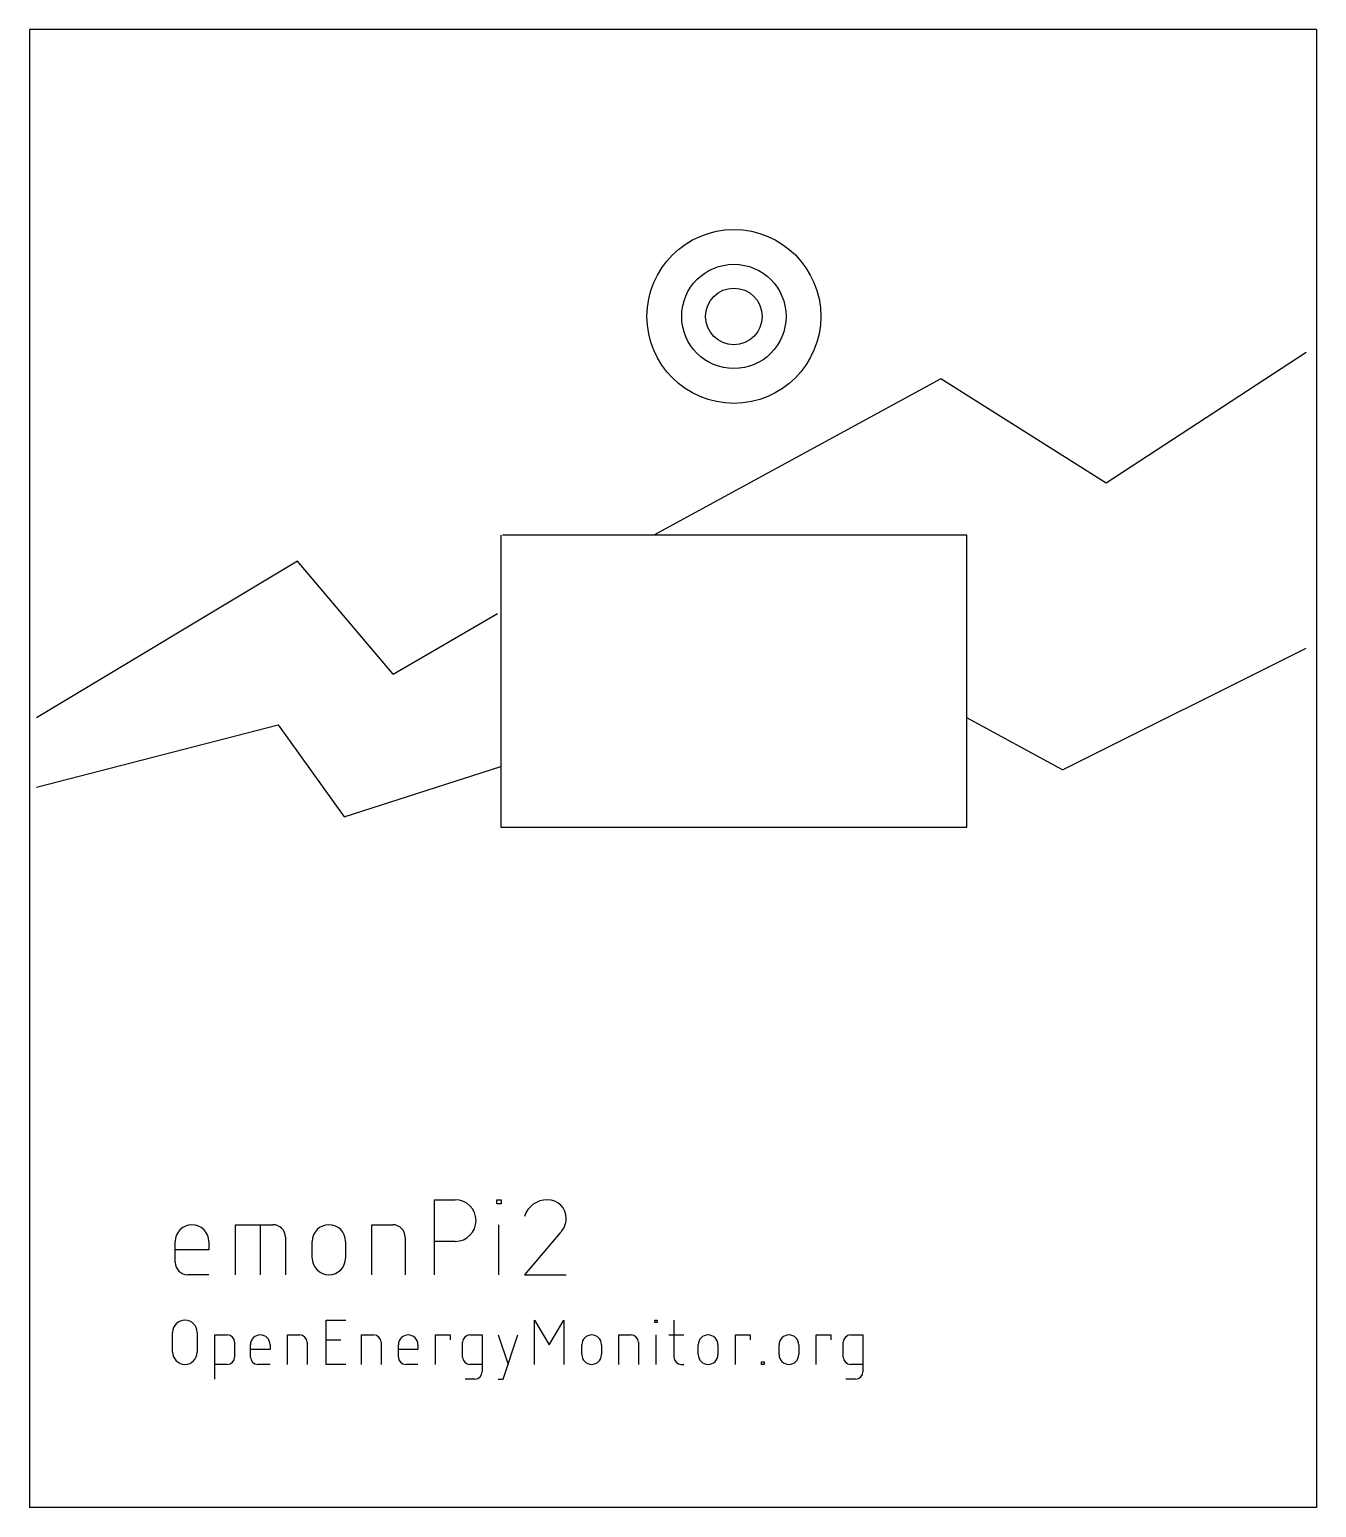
# Model space of a CAD drawing. Extents: x 0.1 to 74.1, y 0.1 to 85.1.
import ezdxf

# ---------------------------------------------------------------- set-up
doc = ezdxf.new("R2010")
doc.units = 0
doc.layers.add('20', color=31, linetype='CONTINUOUS')

msp = doc.modelspace()

# ---------------------------------------------------------------- linework, layer by layer
at = {"layer": '20'}
for p, q in [((74.1, 85.08), (0.1, 85.08)), ((0.1, 85.08), (0.1, 0.08)), ((74.1, 85.08), (74.1, 0.08)), ((73.5, 66.5), (62, 59)), ((52.5, 65), (36, 56)), ((62, 59), (52.5, 65)), ((27.2, 56), (27.2, 42.7)), ((54, 56), (27.3, 56)), ((54, 45.5), (54, 56)), ((15.5, 54.5), (0.5, 45.5)), ((21, 48), (15.5, 54.5)), ((21, 48), (27, 51.5)), ((59.5, 42.5), (73.5, 49.5)), ((0.5, 41.5), (14.4, 45.1)), ((14.4, 45.1), (18.2, 39.8)), ((54, 39.2), (54, 45.5)), ((59.5, 42.5), (54, 45.5)), ((18.2, 39.8), (27.2, 42.7)), ((27.2, 42.7), (27.2, 39.2)), ((27.2, 39.2), (54, 39.2)), ((23.3776, 13.461), (23.3776, 17.779)), ((23.3776, 17.779), (24.5771, 17.779)), ((26.9736, 17.5391), (26.9736, 17.779)), ((26.9736, 17.779), (27.2135, 17.779)), ((27.2135, 17.5391), (26.9736, 17.5391)), ((27.2135, 17.779), (27.2135, 17.5391)), ((11.9382, 13.461), (11.9382, 16.3397)), ((11.9382, 16.3397), (14.0972, 16.3397)), ((13.3776, 13.461), (13.3776, 16.3397)), ((19.784, 13.461), (19.784, 16.3397)), ((19.784, 16.3397), (20.9834, 16.3397)), ((27.0935, 13.461), (27.0935, 16.3397)), ((8.481, 14.1807), (8.481, 15.3801)), ((10.4001, 15.3801), (10.4001, 14.9003)), ((14.8169, 15.62), (14.8169, 13.461)), ((16.355, 14.4206), (16.355, 15.3801)), ((18.2741, 15.3801), (18.2741, 14.4206)), ((21.7031, 15.62), (21.7031, 13.461)), ((24.5771, 15.3801), (23.3776, 15.3801)), ((30.6002, 15.8599), (28.5611, 13.461)), ((10.4001, 14.9003), (8.481, 14.9003)), ((10.4001, 13.461), (9.2007, 13.461)), ((28.5611, 13.461), (30.96, 13.461)), ((17.1533, 8.3086), (17.1533, 10.8514)), ((17.1533, 10.8514), (18.2835, 10.8514)), ((29.1348, 8.3086), (29.1348, 10.8514)), ((29.1348, 10.8514), (29.9824, 9.4387)), ((29.9824, 9.4387), (30.83, 10.8514)), ((30.83, 10.8514), (30.83, 8.3086)), ((36.0542, 10.7101), (36.0542, 10.8514)), ((36.0542, 10.8514), (36.1955, 10.8514)), ((36.1955, 10.7101), (36.0542, 10.7101)), ((36.1955, 10.8514), (36.1955, 10.7101)), ((37.1496, 10.8514), (37.1496, 8.7324)), ((8.3286, 9.0149), (8.3286, 10.1451)), ((9.7413, 10.1451), (9.7413, 9.0149)), ((10.7626, 7.461), (10.7626, 10.0038)), ((10.7626, 10.0038), (11.469, 10.0038)), ((11.8928, 9.58), (11.8928, 8.7324)), ((12.8011, 8.7324), (12.8011, 9.4387)), ((13.9312, 9.4387), (13.9312, 9.1562)), ((14.9274, 8.3086), (14.9274, 10.0038)), ((14.9274, 10.0038), (15.6337, 10.0038)), ((16.0575, 9.58), (16.0575, 8.3086)), ((17.1533, 9.7213), (18.0009, 9.7213)), ((19.1798, 8.3086), (19.1798, 10.0038)), ((19.1798, 10.0038), (19.8862, 10.0038)), ((20.31, 9.58), (20.31, 8.3086)), ((21.3061, 8.7324), (21.3061, 9.4387)), ((22.4362, 9.4387), (22.4362, 9.1562)), ((23.4442, 8.3086), (23.4442, 10.0038)), ((23.4442, 10.0038), (24.2918, 10.0038)), ((24.2918, 10.0038), (24.2918, 9.7213)), ((24.9983, 8.7324), (24.9983, 9.58)), ((25.4221, 10.0038), (26.1284, 10.0038)), ((26.1284, 10.0038), (26.1284, 7.8848)), ((27.0548, 10.0038), (27.6199, 8.3086)), ((27.3373, 7.461), (28.1849, 10.0038)), ((31.8586, 8.8737), (31.8586, 9.4387)), ((32.9887, 9.4387), (32.9887, 8.8737)), ((33.9848, 8.3086), (33.9848, 10.0038)), ((33.9848, 10.0038), (34.6911, 10.0038)), ((35.1149, 9.58), (35.1149, 8.3086)), ((36.1249, 8.3086), (36.1249, 10.0038)), ((36.867, 10.0038), (37.7146, 10.0038)), ((38.5523, 8.8737), (38.5523, 9.4387)), ((39.6824, 9.4387), (39.6824, 8.8737)), ((40.6904, 8.3086), (40.6904, 10.0038)), ((40.6904, 10.0038), (41.538, 10.0038)), ((41.538, 10.0038), (41.538, 9.7213)), ((43.1985, 8.8737), (43.1985, 9.4387)), ((44.3286, 9.4387), (44.3286, 8.8737)), ((45.3367, 8.3086), (45.3367, 10.0038)), ((45.3367, 10.0038), (46.1843, 10.0038)), ((46.1843, 10.0038), (46.1843, 9.7213)), ((46.8907, 8.7324), (46.8907, 9.58)), ((47.3145, 10.0038), (48.0208, 10.0038)), ((48.0208, 10.0038), (48.0208, 7.8848)), ((13.9312, 9.1562), (12.8011, 9.1562)), ((22.4362, 9.1562), (21.3061, 9.1562)), ((11.469, 8.3086), (10.7626, 8.3086)), ((13.9312, 8.3086), (13.2249, 8.3086)), ((18.2835, 8.3086), (17.1533, 8.3086)), ((22.4362, 8.3086), (21.7299, 8.3086)), ((26.1284, 8.3086), (25.4221, 8.3086)), ((37.5734, 8.3086), (37.7146, 8.3086)), ((42.1967, 8.3086), (42.1967, 8.4499)), ((42.1967, 8.4499), (42.338, 8.4499)), ((42.338, 8.3086), (42.1967, 8.3086)), ((42.338, 8.4499), (42.338, 8.3086)), ((48.0208, 8.3086), (47.3145, 8.3086)), ((25.7046, 7.461), (25.1396, 7.461)), ((27.0548, 7.461), (27.3373, 7.461)), ((47.597, 7.461), (47.032, 7.461)), ((74.1, 0.08), (0.1, 0.08))]:
    msp.add_line(p, q, dxfattribs=at)
for radius in [5, 3, 1.63]:
    msp.add_circle((40.6, 68.58), radius, dxfattribs=at)
for centre, radius, start, end in [((24.5771, 16.5796), 1.1994, 270, 90), ((29.8805, 16.3921), 1.3869, 90, 162.0548), ((29.8805, 16.6995), 1.0795, 0, 90), ((9.4406, 15.3801), 0.9596, 0, 180), ((14.0972, 15.62), 0.7197, 0, 90), ((17.3145, 15.3801), 0.9596, 0, 180), ((20.9834, 15.62), 0.7197, 0, 90), ((29.8005, 16.6995), 1.1595, 313.6027, 359.9999), ((9.2007, 14.1807), 0.7197, 180, 270), ((17.3145, 14.4206), 0.9596, 180, 0), ((9.0349, 10.1451), 0.7063, 0, 180), ((11.469, 9.58), 0.4238, 0, 90), ((13.3662, 9.4387), 0.5651, 0, 180), ((15.6337, 9.58), 0.4238, 0, 90), ((19.8862, 9.58), 0.4238, 0, 90), ((21.8711, 9.4387), 0.5651, 0, 180), ((25.4221, 9.58), 0.4238, 90, 180), ((32.4236, 9.4387), 0.5651, 0, 180), ((34.6911, 9.58), 0.4238, 0, 90), ((39.1173, 9.4387), 0.5651, 0, 180), ((43.7636, 9.4387), 0.5651, 0, 180), ((47.3145, 9.58), 0.4238, 90, 180), ((9.0349, 9.0149), 0.7063, 180, 0), ((11.469, 8.7324), 0.4238, 270, 0), ((13.2249, 8.7324), 0.4238, 180, 270), ((21.7299, 8.7324), 0.4238, 180, 270), ((25.4221, 8.7324), 0.4238, 180, 270), ((32.4236, 8.8737), 0.5651, 180, 0), ((37.5734, 8.7324), 0.4238, 180, 270), ((39.1173, 8.8737), 0.5651, 180, 0), ((43.7636, 8.8737), 0.5651, 180, 0), ((47.3145, 8.7324), 0.4238, 180, 270), ((25.7046, 7.8848), 0.4238, 270, 0), ((47.597, 7.8848), 0.4238, 270, 0)]:
    msp.add_arc(centre, radius, start, end, dxfattribs=at)

doc.saveas('drawing.dxf')
